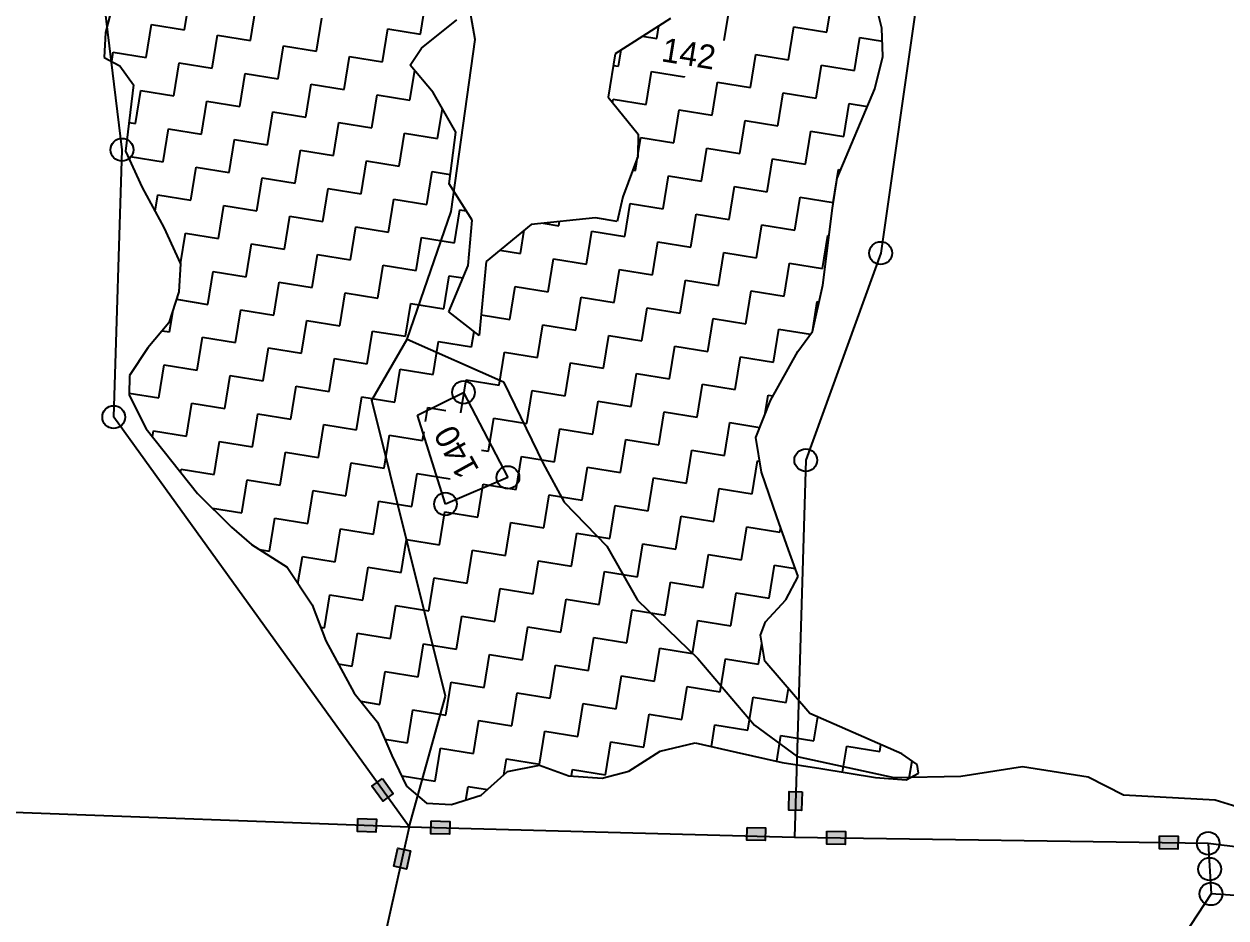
# Model space of a CAD drawing. Header units: metres. Extents: x 318079 to 324759, y 1863980 to 1868406.
# Drawn here: x 318527.1 to 319004.8, y 1867634 to 1867989.3 of the extents above; entities that cross this region are included whole.
import ezdxf

# ---------------------------------------------------------------- set-up
doc = ezdxf.new("R2010")
doc.units = ezdxf.units.M
for name, color, linetype in [('LINE_WATER', 4, 'Continuous'), ('POLY_HATCH', 12, 'Continuous'), ('POLY_PARCEL', 6, 'Continuous'), ('TEXT_PARCEL', 7, 'Continuous')]:
    doc.layers.add(name, color=color, linetype=linetype)
doc.styles.add('TEXT_MAP', font='')
doc.styles.get('TEXT_MAP').set_extended_font_data('Kruti Dev 050')

msp = doc.modelspace()

# ---------------------------------------------------------------- hatches: boundary and pattern name
for points in [[(318669.66, 1867680.46), (318673.81, 1867683.45), (318669.49, 1867689.45), (318665.34, 1867686.46)], [(318831.04, 1867676.92), (318836.15, 1867676.77), (318836.37, 1867684.16), (318831.26, 1867684.31)], [(318666.96, 1867668.15), (318667.15, 1867673.26), (318659.76, 1867673.53), (318659.57, 1867668.42)], [(318696.15, 1867667.32), (318696.26, 1867672.43), (318688.87, 1867672.59), (318688.77, 1867667.47)], [(318821.73, 1867664.75), (318821.83, 1867669.86), (318814.45, 1867670.01), (318814.34, 1867664.9)], [(318853.52, 1867663.23), (318853.63, 1867668.34), (318846.24, 1867668.49), (318846.13, 1867663.38)], [(318985.74, 1867661.38), (318985.84, 1867666.49), (318978.46, 1867666.64), (318978.35, 1867661.53)], [(318674.06, 1867654.6), (318679.05, 1867653.48), (318680.68, 1867660.68), (318675.69, 1867661.81)]]:
    msp.add_hatch(color=256).paths.add_polyline_path(points)

# ---------------------------------------------------------------- linework, layer by layer
for points in [[(318669.49, 1867689.45), (318673.81, 1867683.45), (318669.66, 1867680.46), (318665.34, 1867686.46)], [(318836.37, 1867684.16), (318836.15, 1867676.77), (318831.04, 1867676.92), (318831.26, 1867684.31)], [(318659.76, 1867673.53), (318667.15, 1867673.26), (318666.96, 1867668.15), (318659.57, 1867668.42)], [(318688.87, 1867672.59), (318696.26, 1867672.43), (318696.15, 1867667.32), (318688.77, 1867667.47)], [(318814.45, 1867670.01), (318821.83, 1867669.86), (318821.73, 1867664.75), (318814.34, 1867664.9)], [(318846.24, 1867668.49), (318853.63, 1867668.34), (318853.52, 1867663.23), (318846.13, 1867663.38)], [(318978.46, 1867666.64), (318985.84, 1867666.49), (318985.74, 1867661.38), (318978.35, 1867661.53)], [(318680.68, 1867660.68), (318679.05, 1867653.48), (318674.06, 1867654.6), (318675.69, 1867661.81)]]:
    msp.add_lwpolyline(points, close=True)
for centre in [(318566.01, 1867939.34), (318867.58, 1867898.25), (318701.76, 1867842.92), (318562.71, 1867833.11), (318837.82, 1867815.97), (318719.4, 1867809.13), (318694.59, 1867798.55), (318997.76, 1867663.69), (318998.34, 1867653.44), (318998.89, 1867643.6)]:
    msp.add_circle(centre, 4.52)
at = {"layer": 'LINE_WATER'}
for p, q in [((318706.4, 1867983.17), (318701.79, 1868009.34)), ((318696.79, 1867914.79), (318706.4, 1867983.17)), ((318679.41, 1867864.06), (318696.79, 1867914.79)), ((318665.34, 1867839.81), (318679.41, 1867864.06)), ((318679.41, 1867864.06), (318717.66, 1867847.15)), ((318717.66, 1867847.15), (318733.48, 1867814.7)), ((318694.63, 1867722.21), (318665.34, 1867839.81)), ((318733.48, 1867814.7), (318741.81, 1867799.32)), ((318741.81, 1867799.32), (318758.71, 1867781.83)), ((318758.71, 1867781.83), (318770.89, 1867760.33)), ((318770.89, 1867760.33), (318794.86, 1867737.12)), ((318794.86, 1867737.12), (318817.42, 1867710.63)), ((318680.21, 1867670.21), (318694.63, 1867722.21)), ((318817.42, 1867710.63), (318834.34, 1867698.23)), ((318834.34, 1867698.23), (318872.81, 1867689.84)), ((318899.47, 1867690.36), (318923.91, 1867694.29)), ((318923.91, 1867694.29), (318950.07, 1867690.06)), ((318872.81, 1867689.84), (318899.47, 1867690.36)), ((318950.07, 1867690.06), (318964.1, 1867683.02)), ((318964.1, 1867683.02), (319000.54, 1867681.01)), ((319000.54, 1867681.01), (319038.01, 1867669.24))]:
    msp.add_line(p, q, dxfattribs=at)
at = {"layer": 'POLY_HATCH'}
for p, q in [((318868.04, 1867987.7), (318863.96, 1868004)), ((318562.26, 1867996.66), (318559.41, 1867985.95)), ((318685.07, 1867979.74), (318699.11, 1867991.03)), ((318783.99, 1867991.54), (318762.04, 1867977.46)), ((318868.47, 1867976.45), (318868.04, 1867987.7)), ((318559.41, 1867985.95), (318558.92, 1867975.97)), ((318680.59, 1867973.01), (318685.07, 1867979.74)), ((318762.04, 1867977.46), (318759.26, 1867960.28)), ((318558.92, 1867975.97), (318565.11, 1867972.73)), ((318565.11, 1867972.73), (318570.6, 1867965.14)), ((318689.67, 1867962.04), (318680.59, 1867973.01)), ((318865.26, 1867963.56), (318868.47, 1867976.45)), ((318570.6, 1867965.14), (318567.46, 1867938.82)), ((318850.35, 1867928.11), (318865.26, 1867963.56)), ((318698.66, 1867946.35), (318689.67, 1867962.04)), ((318759.26, 1867960.28), (318771.12, 1867945.48)), ((318696.01, 1867925.76), (318698.66, 1867946.35)), ((318771.12, 1867945.48), (318771.05, 1867936.68)), ((318567.46, 1867938.82), (318574.08, 1867924.34)), ((318771.05, 1867936.68), (318765.07, 1867920.69)), ((318705.22, 1867911.39), (318696.01, 1867925.76)), ((318848.41, 1867916.13), (318850.35, 1867928.11)), ((318574.08, 1867924.34), (318582.7, 1867908.42)), ((318765.07, 1867920.69), (318762.81, 1867910.89)), ((318844.57, 1867885.46), (318848.41, 1867916.13)), ((318703.66, 1867893.34), (318705.22, 1867911.39)), ((318754.21, 1867912.28), (318728.68, 1867909.63)), ((318762.81, 1867910.89), (318754.21, 1867912.28)), ((318582.7, 1867908.42), (318589.31, 1867893.94)), ((318728.68, 1867909.63), (318710.7, 1867894.91)), ((318589.31, 1867893.94), (318588.64, 1867882.87)), ((318695.93, 1867874.92), (318703.66, 1867893.34)), ((318710.7, 1867894.91), (318707.98, 1867865.52)), ((318588.64, 1867882.87), (318584.64, 1867870.51)), ((318840.48, 1867867.12), (318844.57, 1867885.46)), ((318707.98, 1867865.52), (318695.93, 1867874.92)), ((318584.64, 1867870.51), (318576.34, 1867860.68)), ((318834.71, 1867859.12), (318840.48, 1867867.12)), ((318576.34, 1867860.68), (318568.94, 1867849.58)), ((318823.73, 1867839.66), (318834.71, 1867859.12)), ((318568.94, 1867849.58), (318568.8, 1867841.78)), ((318568.8, 1867841.78), (318575.59, 1867828.39)), ((318817.99, 1867824.94), (318823.73, 1867839.66)), ((318575.59, 1867828.39), (318585.83, 1867815.55)), ((318820.24, 1867811.17), (318817.99, 1867824.94)), ((318585.83, 1867815.55), (318596.07, 1867802.72)), ((318826.32, 1867793.42), (318820.24, 1867811.17)), ((318596.07, 1867802.72), (318609.59, 1867789.36)), ((318830.93, 1867780.38), (318826.32, 1867793.42)), ((318609.59, 1867789.36), (318617.43, 1867782.5)), ((318617.43, 1867782.5), (318631.65, 1867773.5)), ((318834.8, 1867769.7), (318830.93, 1867780.38)), ((318631.65, 1867773.5), (318641.54, 1867758.49)), ((318829.94, 1867760.42), (318834.8, 1867769.7)), ((318641.54, 1867758.49), (318647.06, 1867744.18)), ((318821.81, 1867751.68), (318829.94, 1867760.42)), ((318819.84, 1867746.41), (318821.81, 1867751.68)), ((318647.06, 1867744.18), (318658.25, 1867723.38)), ((318821.53, 1867736.08), (318819.84, 1867746.41)), ((318839.44, 1867715.3), (318821.53, 1867736.08)), ((318658.25, 1867723.38), (318667.58, 1867711.81)), ((318876.04, 1867699.32), (318839.44, 1867715.3)), ((318667.58, 1867711.81), (318673.27, 1867698.59)), ((318767.42, 1867692.31), (318779.92, 1867700.34)), ((318779.92, 1867700.34), (318793.89, 1867703.67)), ((318793.89, 1867703.67), (318810.08, 1867699.93)), ((318673.27, 1867698.59), (318679.15, 1867686.47)), ((318810.08, 1867699.93), (318828.45, 1867695.84)), ((318828.45, 1867695.84), (318843.73, 1867693.37)), ((318882.06, 1867695), (318876.04, 1867699.32)), ((318708.78, 1867682.79), (318719.27, 1867692.27)), ((318719.27, 1867692.27), (318731.98, 1867694.69)), ((318731.98, 1867694.69), (318743.63, 1867690.57)), ((318756.9, 1867689.54), (318767.42, 1867692.31)), ((318843.73, 1867693.37), (318865.55, 1867689.84)), ((318877.73, 1867688.99), (318882.62, 1867691.55)), ((318882.62, 1867691.55), (318882.06, 1867695)), ((318679.15, 1867686.47), (318687, 1867679.61)), ((318743.63, 1867690.57), (318756.9, 1867689.54)), ((318865.55, 1867689.84), (318877.73, 1867688.99)), ((318696.99, 1867679.11), (318708.78, 1867682.79)), ((318687, 1867679.61), (318696.99, 1867679.11))]:
    msp.add_line(p, q, dxfattribs=at)
at = {"layer": 'POLY_HATCH', "linetype": 'Continuous'}
for p, q in [((318590.86, 1867986.99), (318592.98, 1868000.09)), ((318590.86, 1867986.99), (318592.98, 1868000.09)), ((318684.72, 1867985.25), (318686.84, 1867998.36)), ((318684.72, 1867985.25), (318686.84, 1867998.36)), ((318846.22, 1867986.03), (318848.34, 1867999.13)), ((318846.22, 1867986.03), (318848.34, 1867999.13)), ((318617.07, 1867982.75), (318619.19, 1867995.85)), ((318617.07, 1867982.75), (318619.19, 1867995.85)), ((318805.34, 1867982.72), (318806.91, 1867992.39)), ((318805.34, 1867982.72), (318806.91, 1867992.39)), ((318575.64, 1867976), (318577.76, 1867989.11)), ((318575.64, 1867976), (318577.76, 1867989.11)), ((318577.76, 1867989.11), (318590.86, 1867986.99)), ((318577.76, 1867989.11), (318590.86, 1867986.99)), ((318643.28, 1867978.51), (318645.4, 1867991.61)), ((318643.28, 1867978.51), (318645.4, 1867991.61)), ((318669.49, 1867974.27), (318671.61, 1867987.37)), ((318669.49, 1867974.27), (318671.61, 1867987.37)), ((318671.61, 1867987.37), (318684.72, 1867985.25)), ((318671.61, 1867987.37), (318684.72, 1867985.25)), ((318778.57, 1867983.52), (318779.39, 1867988.59)), ((318778.57, 1867983.52), (318779.39, 1867988.59)), ((318831, 1867975.04), (318833.12, 1867988.15)), ((318831, 1867975.04), (318833.12, 1867988.15)), ((318833.12, 1867988.15), (318846.22, 1867986.03)), ((318833.12, 1867988.15), (318846.22, 1867986.03)), ((318601.85, 1867971.76), (318603.97, 1867984.87)), ((318601.85, 1867971.76), (318603.97, 1867984.87)), ((318603.97, 1867984.87), (318617.07, 1867982.75)), ((318603.97, 1867984.87), (318617.07, 1867982.75)), ((318772.92, 1867984.43), (318778.57, 1867983.52)), ((318772.92, 1867984.43), (318778.57, 1867983.52)), ((318857.21, 1867970.8), (318859.33, 1867983.91)), ((318857.21, 1867970.8), (318859.33, 1867983.91)), ((318859.33, 1867983.91), (318868.24, 1867982.46)), ((318859.33, 1867983.91), (318868.24, 1867982.46)), ((318561.93, 1867974.4), (318562.53, 1867978.12)), ((318561.93, 1867974.4), (318562.53, 1867978.12)), ((318562.53, 1867978.12), (318575.64, 1867976)), ((318562.53, 1867978.12), (318575.64, 1867976)), ((318628.06, 1867967.52), (318630.18, 1867980.63)), ((318628.06, 1867967.52), (318630.18, 1867980.63)), ((318630.18, 1867980.63), (318643.28, 1867978.51)), ((318630.18, 1867980.63), (318643.28, 1867978.51)), ((318763.35, 1867972.53), (318764.39, 1867978.97)), ((318763.35, 1867972.53), (318764.39, 1867978.97)), ((318586.62, 1867960.78), (318588.74, 1867973.88)), ((318586.62, 1867960.78), (318588.74, 1867973.88)), ((318588.74, 1867973.88), (318601.85, 1867971.76)), ((318588.74, 1867973.88), (318601.85, 1867971.76)), ((318654.27, 1867963.28), (318656.39, 1867976.39)), ((318654.27, 1867963.28), (318656.39, 1867976.39)), ((318656.39, 1867976.39), (318669.49, 1867974.27)), ((318656.39, 1867976.39), (318669.49, 1867974.27)), ((318761.3, 1867972.87), (318763.35, 1867972.53)), ((318761.3, 1867972.87), (318763.35, 1867972.53)), ((318815.77, 1867964.05), (318817.89, 1867977.16)), ((318815.77, 1867964.05), (318817.89, 1867977.16)), ((318817.89, 1867977.16), (318831, 1867975.04)), ((318817.89, 1867977.16), (318831, 1867975.04)), ((318841.98, 1867959.81), (318844.1, 1867972.92)), ((318841.98, 1867959.81), (318844.1, 1867972.92)), ((318844.1, 1867972.92), (318857.21, 1867970.8)), ((318844.1, 1867972.92), (318857.21, 1867970.8)), ((318612.83, 1867956.54), (318614.95, 1867969.64)), ((318612.83, 1867956.54), (318614.95, 1867969.64)), ((318614.95, 1867969.64), (318628.06, 1867967.52)), ((318614.95, 1867969.64), (318628.06, 1867967.52)), ((318680.48, 1867959.04), (318682.39, 1867970.84)), ((318680.48, 1867959.04), (318682.39, 1867970.84)), ((318774.34, 1867957.31), (318776.45, 1867970.41)), ((318774.34, 1867957.31), (318776.45, 1867970.41)), ((318776.45, 1867970.41), (318789.56, 1867968.29)), ((318776.45, 1867970.41), (318789.56, 1867968.29)), ((318789.56, 1867968.29), (318789.6, 1867968.56)), ((318789.56, 1867968.29), (318789.6, 1867968.56)), ((318639.04, 1867952.3), (318641.16, 1867965.4)), ((318639.04, 1867952.3), (318641.16, 1867965.4)), ((318641.16, 1867965.4), (318654.27, 1867963.28)), ((318641.16, 1867965.4), (318654.27, 1867963.28)), ((318800.55, 1867953.07), (318802.67, 1867966.17)), ((318800.55, 1867953.07), (318802.67, 1867966.17)), ((318802.67, 1867966.17), (318815.77, 1867964.05)), ((318802.67, 1867966.17), (318815.77, 1867964.05)), ((318571.4, 1867949.79), (318573.52, 1867962.9)), ((318571.4, 1867949.79), (318573.52, 1867962.9)), ((318573.52, 1867962.9), (318586.62, 1867960.78)), ((318573.52, 1867962.9), (318586.62, 1867960.78)), ((318597.61, 1867945.55), (318599.73, 1867958.66)), ((318597.61, 1867945.55), (318599.73, 1867958.66)), ((318599.73, 1867958.66), (318612.83, 1867956.54)), ((318599.73, 1867958.66), (318612.83, 1867956.54)), ((318665.25, 1867948.06), (318667.37, 1867961.16)), ((318665.25, 1867948.06), (318667.37, 1867961.16)), ((318667.37, 1867961.16), (318680.48, 1867959.04)), ((318667.37, 1867961.16), (318680.48, 1867959.04)), ((318761.01, 1867958.09), (318761.23, 1867959.43)), ((318761.01, 1867958.09), (318761.23, 1867959.43)), ((318761.23, 1867959.43), (318774.34, 1867957.31)), ((318761.23, 1867959.43), (318774.34, 1867957.31)), ((318826.76, 1867948.83), (318828.88, 1867961.93)), ((318826.76, 1867948.83), (318828.88, 1867961.93)), ((318828.88, 1867961.93), (318841.98, 1867959.81)), ((318828.88, 1867961.93), (318841.98, 1867959.81)), ((318623.82, 1867941.31), (318625.94, 1867954.42)), ((318623.82, 1867941.31), (318625.94, 1867954.42)), ((318625.94, 1867954.42), (318639.04, 1867952.3)), ((318625.94, 1867954.42), (318639.04, 1867952.3)), ((318691.46, 1867943.82), (318693.37, 1867955.59)), ((318691.46, 1867943.82), (318693.37, 1867955.59)), ((318785.32, 1867942.08), (318787.44, 1867955.19)), ((318785.32, 1867942.08), (318787.44, 1867955.19)), ((318787.44, 1867955.19), (318800.55, 1867953.07)), ((318787.44, 1867955.19), (318800.55, 1867953.07)), ((318852.97, 1867944.59), (318855.09, 1867957.7)), ((318852.97, 1867944.59), (318855.09, 1867957.7)), ((318855.09, 1867957.7), (318862.3, 1867956.53)), ((318855.09, 1867957.7), (318862.3, 1867956.53)), ((318568.82, 1867950.21), (318571.4, 1867949.79)), ((318568.82, 1867950.21), (318571.4, 1867949.79)), ((318650.03, 1867937.07), (318652.15, 1867950.18)), ((318650.03, 1867937.07), (318652.15, 1867950.18)), ((318652.15, 1867950.18), (318665.25, 1867948.06)), ((318652.15, 1867950.18), (318665.25, 1867948.06)), ((318811.53, 1867937.84), (318813.65, 1867950.95)), ((318811.53, 1867937.84), (318813.65, 1867950.95)), ((318813.65, 1867950.95), (318826.76, 1867948.83)), ((318813.65, 1867950.95), (318826.76, 1867948.83)), ((318582.38, 1867934.56), (318584.5, 1867947.67)), ((318582.38, 1867934.56), (318584.5, 1867947.67)), ((318584.5, 1867947.67), (318597.61, 1867945.55)), ((318584.5, 1867947.67), (318597.61, 1867945.55)), ((318676.24, 1867932.83), (318678.36, 1867945.94)), ((318676.24, 1867932.83), (318678.36, 1867945.94)), ((318678.36, 1867945.94), (318691.46, 1867943.82)), ((318678.36, 1867945.94), (318691.46, 1867943.82)), ((318771.05, 1867937.01), (318772.22, 1867944.2)), ((318771.05, 1867937.01), (318772.22, 1867944.2)), ((318772.22, 1867944.2), (318785.32, 1867942.08)), ((318772.22, 1867944.2), (318785.32, 1867942.08)), ((318837.74, 1867933.6), (318839.86, 1867946.71)), ((318837.74, 1867933.6), (318839.86, 1867946.71)), ((318839.86, 1867946.71), (318852.97, 1867944.59)), ((318839.86, 1867946.71), (318852.97, 1867944.59)), ((318608.59, 1867930.33), (318610.71, 1867943.43)), ((318608.59, 1867930.33), (318610.71, 1867943.43)), ((318610.71, 1867943.43), (318623.82, 1867941.31)), ((318610.71, 1867943.43), (318623.82, 1867941.31)), ((318634.8, 1867926.09), (318636.92, 1867939.19)), ((318634.8, 1867926.09), (318636.92, 1867939.19)), ((318636.92, 1867939.19), (318650.03, 1867937.07)), ((318636.92, 1867939.19), (318650.03, 1867937.07)), ((318796.31, 1867926.86), (318798.43, 1867939.96)), ((318796.31, 1867926.86), (318798.43, 1867939.96)), ((318798.43, 1867939.96), (318811.53, 1867937.84)), ((318798.43, 1867939.96), (318811.53, 1867937.84)), ((318569.06, 1867935.33), (318569.28, 1867936.68)), ((318569.06, 1867935.33), (318569.28, 1867936.68)), ((318569.28, 1867936.68), (318582.38, 1867934.56)), ((318569.28, 1867936.68), (318582.38, 1867934.56)), ((318661.01, 1867921.85), (318663.13, 1867934.95)), ((318661.01, 1867921.85), (318663.13, 1867934.95)), ((318663.13, 1867934.95), (318676.24, 1867932.83)), ((318663.13, 1867934.95), (318676.24, 1867932.83)), ((318770.1, 1867931.1), (318770.96, 1867936.44)), ((318770.1, 1867931.1), (318770.96, 1867936.44)), ((318822.52, 1867922.62), (318824.64, 1867935.72)), ((318822.52, 1867922.62), (318824.64, 1867935.72)), ((318824.64, 1867935.72), (318837.74, 1867933.6)), ((318824.64, 1867935.72), (318837.74, 1867933.6)), ((318593.37, 1867919.34), (318595.49, 1867932.45)), ((318593.37, 1867919.34), (318595.49, 1867932.45)), ((318595.49, 1867932.45), (318608.59, 1867930.33)), ((318595.49, 1867932.45), (318608.59, 1867930.33)), ((318687.22, 1867917.61), (318689.34, 1867930.71)), ((318687.22, 1867917.61), (318689.34, 1867930.71)), ((318689.34, 1867930.71), (318696.5, 1867929.55)), ((318689.34, 1867930.71), (318696.5, 1867929.55)), ((318769.03, 1867931.27), (318770.1, 1867931.1)), ((318769.03, 1867931.27), (318770.1, 1867931.1)), ((318848.73, 1867918.38), (318850.85, 1867931.48)), ((318848.73, 1867918.38), (318850.85, 1867931.48)), ((318850.85, 1867931.48), (318851.71, 1867931.35)), ((318850.85, 1867931.48), (318851.71, 1867931.35)), ((318619.58, 1867915.1), (318621.7, 1867928.21)), ((318619.58, 1867915.1), (318621.7, 1867928.21)), ((318621.7, 1867928.21), (318634.8, 1867926.09)), ((318621.7, 1867928.21), (318634.8, 1867926.09)), ((318781.08, 1867915.87), (318783.2, 1867928.98)), ((318781.08, 1867915.87), (318783.2, 1867928.98)), ((318783.2, 1867928.98), (318796.31, 1867926.86)), ((318783.2, 1867928.98), (318796.31, 1867926.86)), ((318579.2, 1867914.88), (318580.26, 1867921.46)), ((318579.2, 1867914.88), (318580.26, 1867921.46)), ((318580.26, 1867921.46), (318593.37, 1867919.34)), ((318580.26, 1867921.46), (318593.37, 1867919.34)), ((318645.79, 1867910.86), (318647.91, 1867923.97)), ((318645.79, 1867910.86), (318647.91, 1867923.97)), ((318647.91, 1867923.97), (318661.01, 1867921.85)), ((318647.91, 1867923.97), (318661.01, 1867921.85)), ((318807.29, 1867911.63), (318809.41, 1867924.74)), ((318807.29, 1867911.63), (318809.41, 1867924.74)), ((318809.41, 1867924.74), (318822.52, 1867922.62)), ((318809.41, 1867924.74), (318822.52, 1867922.62)), ((318833.5, 1867907.39), (318835.62, 1867920.5)), ((318833.5, 1867907.39), (318835.62, 1867920.5)), ((318835.62, 1867920.5), (318848.73, 1867918.38)), ((318835.62, 1867920.5), (318848.73, 1867918.38)), ((318604.35, 1867904.11), (318606.47, 1867917.22)), ((318604.35, 1867904.11), (318606.47, 1867917.22)), ((318606.47, 1867917.22), (318619.58, 1867915.1)), ((318606.47, 1867917.22), (318619.58, 1867915.1)), ((318672, 1867906.62), (318674.12, 1867919.73)), ((318672, 1867906.62), (318674.12, 1867919.73)), ((318674.12, 1867919.73), (318687.22, 1867917.61)), ((318674.12, 1867919.73), (318687.22, 1867917.61)), ((318698.21, 1867902.38), (318700.33, 1867915.49)), ((318698.21, 1867902.38), (318700.33, 1867915.49)), ((318700.33, 1867915.49), (318702.86, 1867915.08)), ((318700.33, 1867915.49), (318702.86, 1867915.08)), ((318765.86, 1867904.89), (318767.98, 1867917.99)), ((318765.86, 1867904.89), (318767.98, 1867917.99)), ((318767.98, 1867917.99), (318781.08, 1867915.87)), ((318767.98, 1867917.99), (318781.08, 1867915.87)), ((318630.56, 1867899.88), (318632.68, 1867912.98)), ((318630.56, 1867899.88), (318632.68, 1867912.98)), ((318632.68, 1867912.98), (318645.79, 1867910.86)), ((318632.68, 1867912.98), (318645.79, 1867910.86)), ((318739.65, 1867909.13), (318739.91, 1867910.79)), ((318739.65, 1867909.13), (318739.91, 1867910.79)), ((318792.07, 1867900.65), (318794.19, 1867913.75)), ((318792.07, 1867900.65), (318794.19, 1867913.75)), ((318794.19, 1867913.75), (318807.29, 1867911.63)), ((318794.19, 1867913.75), (318807.29, 1867911.63)), ((318589.27, 1867894.03), (318591.25, 1867906.23)), ((318589.27, 1867894.03), (318591.25, 1867906.23)), ((318591.25, 1867906.23), (318604.35, 1867904.11)), ((318591.25, 1867906.23), (318604.35, 1867904.11)), ((318656.77, 1867895.64), (318658.89, 1867908.74)), ((318656.77, 1867895.64), (318658.89, 1867908.74)), ((318658.89, 1867908.74), (318672, 1867906.62)), ((318658.89, 1867908.74), (318672, 1867906.62)), ((318724.42, 1867898.14), (318725.91, 1867907.36)), ((318724.42, 1867898.14), (318725.91, 1867907.36)), ((318733.47, 1867910.13), (318739.65, 1867909.13)), ((318733.47, 1867910.13), (318739.65, 1867909.13)), ((318750.63, 1867893.9), (318752.75, 1867907.01)), ((318750.63, 1867893.9), (318752.75, 1867907.01)), ((318752.75, 1867907.01), (318765.86, 1867904.89)), ((318752.75, 1867907.01), (318765.86, 1867904.89)), ((318818.28, 1867896.41), (318820.4, 1867909.51)), ((318818.28, 1867896.41), (318820.4, 1867909.51)), ((318820.4, 1867909.51), (318833.5, 1867907.39)), ((318820.4, 1867909.51), (318833.5, 1867907.39)), ((318615.34, 1867888.89), (318617.46, 1867901.99)), ((318615.34, 1867888.89), (318617.46, 1867901.99)), ((318617.46, 1867901.99), (318630.56, 1867899.88)), ((318617.46, 1867901.99), (318630.56, 1867899.88)), ((318682.98, 1867891.4), (318685.1, 1867904.5)), ((318682.98, 1867891.4), (318685.1, 1867904.5)), ((318685.1, 1867904.5), (318698.21, 1867902.38)), ((318685.1, 1867904.5), (318698.21, 1867902.38)), ((318776.84, 1867889.66), (318778.96, 1867902.77)), ((318776.84, 1867889.66), (318778.96, 1867902.77)), ((318778.96, 1867902.77), (318792.07, 1867900.65)), ((318778.96, 1867902.77), (318792.07, 1867900.65)), ((318844.49, 1867892.17), (318846.61, 1867905.27)), ((318844.49, 1867892.17), (318846.61, 1867905.27)), ((318846.61, 1867905.27), (318847.04, 1867905.2)), ((318846.61, 1867905.27), (318847.04, 1867905.2)), ((318641.55, 1867884.65), (318643.67, 1867897.76)), ((318641.55, 1867884.65), (318643.67, 1867897.76)), ((318643.67, 1867897.76), (318656.77, 1867895.64)), ((318643.67, 1867897.76), (318656.77, 1867895.64)), ((318716.26, 1867899.46), (318724.42, 1867898.14)), ((318716.26, 1867899.46), (318724.42, 1867898.14)), ((318803.05, 1867885.42), (318805.17, 1867898.53)), ((318803.05, 1867885.42), (318805.17, 1867898.53)), ((318805.17, 1867898.53), (318818.28, 1867896.41)), ((318805.17, 1867898.53), (318818.28, 1867896.41)), ((318667.76, 1867880.41), (318669.88, 1867893.52)), ((318667.76, 1867880.41), (318669.88, 1867893.52)), ((318669.88, 1867893.52), (318682.98, 1867891.4)), ((318669.88, 1867893.52), (318682.98, 1867891.4)), ((318735.41, 1867882.92), (318737.53, 1867896.02)), ((318735.41, 1867882.92), (318737.53, 1867896.02)), ((318737.53, 1867896.02), (318750.63, 1867893.9)), ((318737.53, 1867896.02), (318750.63, 1867893.9)), ((318761.62, 1867878.68), (318763.74, 1867891.78)), ((318761.62, 1867878.68), (318763.74, 1867891.78)), ((318763.74, 1867891.78), (318776.84, 1867889.66)), ((318763.74, 1867891.78), (318776.84, 1867889.66)), ((318829.26, 1867881.18), (318831.38, 1867894.29)), ((318829.26, 1867881.18), (318831.38, 1867894.29)), ((318831.38, 1867894.29), (318844.49, 1867892.17)), ((318831.38, 1867894.29), (318844.49, 1867892.17)), ((318600.11, 1867877.9), (318602.23, 1867891.01)), ((318600.11, 1867877.9), (318602.23, 1867891.01)), ((318602.23, 1867891.01), (318615.34, 1867888.89)), ((318602.23, 1867891.01), (318615.34, 1867888.89)), ((318626.32, 1867873.66), (318628.44, 1867886.77)), ((318626.32, 1867873.66), (318628.44, 1867886.77)), ((318628.44, 1867886.77), (318641.55, 1867884.65)), ((318628.44, 1867886.77), (318641.55, 1867884.65)), ((318693.97, 1867876.17), (318696.09, 1867889.28)), ((318693.97, 1867876.17), (318696.09, 1867889.28)), ((318696.09, 1867889.28), (318701.58, 1867888.39)), ((318696.09, 1867889.28), (318701.58, 1867888.39)), ((318787.83, 1867874.44), (318789.95, 1867887.54)), ((318787.83, 1867874.44), (318789.95, 1867887.54)), ((318789.95, 1867887.54), (318803.05, 1867885.42)), ((318789.95, 1867887.54), (318803.05, 1867885.42)), ((318652.53, 1867869.42), (318654.65, 1867882.53)), ((318652.53, 1867869.42), (318654.65, 1867882.53)), ((318654.65, 1867882.53), (318667.76, 1867880.41)), ((318654.65, 1867882.53), (318667.76, 1867880.41)), ((318720.18, 1867871.93), (318722.3, 1867885.04)), ((318720.18, 1867871.93), (318722.3, 1867885.04)), ((318722.3, 1867885.04), (318735.41, 1867882.92)), ((318722.3, 1867885.04), (318735.41, 1867882.92)), ((318814.04, 1867870.2), (318816.16, 1867883.3)), ((318814.04, 1867870.2), (318816.16, 1867883.3)), ((318816.16, 1867883.3), (318829.26, 1867881.18)), ((318816.16, 1867883.3), (318829.26, 1867881.18)), ((318587.68, 1867879.91), (318600.11, 1867877.9)), ((318587.68, 1867879.91), (318600.11, 1867877.9)), ((318678.74, 1867865.19), (318680.86, 1867878.29)), ((318678.74, 1867865.19), (318680.86, 1867878.29)), ((318680.86, 1867878.29), (318693.97, 1867876.17)), ((318680.86, 1867878.29), (318693.97, 1867876.17)), ((318746.39, 1867867.69), (318748.51, 1867880.8)), ((318746.39, 1867867.69), (318748.51, 1867880.8)), ((318748.51, 1867880.8), (318761.62, 1867878.68)), ((318748.51, 1867880.8), (318761.62, 1867878.68)), ((318840.42, 1867867.04), (318842.37, 1867879.06)), ((318840.42, 1867867.04), (318842.37, 1867879.06)), ((318842.37, 1867879.06), (318843.12, 1867878.94)), ((318842.37, 1867879.06), (318843.12, 1867878.94)), ((318584.89, 1867866.92), (318586.29, 1867875.61)), ((318584.89, 1867866.92), (318586.29, 1867875.61)), ((318611.1, 1867862.68), (318613.22, 1867875.78)), ((318611.1, 1867862.68), (318613.22, 1867875.78)), ((318613.22, 1867875.78), (318626.32, 1867873.66)), ((318613.22, 1867875.78), (318626.32, 1867873.66)), ((318708.74, 1867873.78), (318720.18, 1867871.93)), ((318708.74, 1867873.78), (318720.18, 1867871.93)), ((318772.6, 1867863.45), (318774.72, 1867876.56)), ((318772.6, 1867863.45), (318774.72, 1867876.56)), ((318774.72, 1867876.56), (318787.83, 1867874.44)), ((318774.72, 1867876.56), (318787.83, 1867874.44)), ((318798.81, 1867859.21), (318800.93, 1867872.32)), ((318798.81, 1867859.21), (318800.93, 1867872.32)), ((318800.93, 1867872.32), (318814.04, 1867870.2)), ((318800.93, 1867872.32), (318814.04, 1867870.2)), ((318637.31, 1867858.44), (318639.43, 1867871.54)), ((318637.31, 1867858.44), (318639.43, 1867871.54)), ((318639.43, 1867871.54), (318652.53, 1867869.42)), ((318639.43, 1867871.54), (318652.53, 1867869.42)), ((318731.17, 1867856.71), (318733.29, 1867869.81)), ((318731.17, 1867856.71), (318733.29, 1867869.81)), ((318733.29, 1867869.81), (318746.39, 1867867.69)), ((318733.29, 1867869.81), (318746.39, 1867867.69)), ((318825.02, 1867854.97), (318827.14, 1867868.08)), ((318825.02, 1867854.97), (318827.14, 1867868.08)), ((318827.14, 1867868.08), (318839.71, 1867866.05)), ((318827.14, 1867868.08), (318839.71, 1867866.05)), ((318582.01, 1867867.38), (318584.89, 1867866.92)), ((318582.01, 1867867.38), (318584.89, 1867866.92)), ((318595.87, 1867851.69), (318597.99, 1867864.8)), ((318595.87, 1867851.69), (318597.99, 1867864.8)), ((318597.99, 1867864.8), (318611.1, 1867862.68)), ((318597.99, 1867864.8), (318611.1, 1867862.68)), ((318663.52, 1867854.2), (318665.64, 1867867.3)), ((318663.52, 1867854.2), (318665.64, 1867867.3)), ((318665.64, 1867867.3), (318678.74, 1867865.19)), ((318665.64, 1867867.3), (318678.74, 1867865.19)), ((318689.73, 1867849.96), (318691.85, 1867863.07)), ((318689.73, 1867849.96), (318691.85, 1867863.07)), ((318691.85, 1867863.07), (318704.96, 1867860.95)), ((318691.85, 1867863.07), (318704.96, 1867860.95)), ((318704.96, 1867860.95), (318705.95, 1867867.1)), ((318704.96, 1867860.95), (318705.95, 1867867.1)), ((318757.38, 1867852.47), (318759.5, 1867865.57)), ((318757.38, 1867852.47), (318759.5, 1867865.57)), ((318759.5, 1867865.57), (318772.6, 1867863.45)), ((318759.5, 1867865.57), (318772.6, 1867863.45)), ((318622.08, 1867847.45), (318624.2, 1867860.56)), ((318622.08, 1867847.45), (318624.2, 1867860.56)), ((318624.2, 1867860.56), (318637.31, 1867858.44)), ((318624.2, 1867860.56), (318637.31, 1867858.44)), ((318715.94, 1867845.72), (318718.06, 1867858.83)), ((318715.94, 1867845.72), (318718.06, 1867858.83)), ((318718.06, 1867858.83), (318731.17, 1867856.71)), ((318718.06, 1867858.83), (318731.17, 1867856.71)), ((318783.59, 1867848.23), (318785.71, 1867861.33)), ((318783.59, 1867848.23), (318785.71, 1867861.33)), ((318785.71, 1867861.33), (318798.81, 1867859.21)), ((318785.71, 1867861.33), (318798.81, 1867859.21)), ((318580.65, 1867840.71), (318582.77, 1867853.81)), ((318580.65, 1867840.71), (318582.77, 1867853.81)), ((318582.77, 1867853.81), (318595.87, 1867851.69)), ((318582.77, 1867853.81), (318595.87, 1867851.69)), ((318648.29, 1867843.21), (318650.41, 1867856.32)), ((318648.29, 1867843.21), (318650.41, 1867856.32)), ((318650.41, 1867856.32), (318663.52, 1867854.2)), ((318650.41, 1867856.32), (318663.52, 1867854.2)), ((318742.15, 1867841.48), (318744.27, 1867854.59)), ((318742.15, 1867841.48), (318744.27, 1867854.59)), ((318744.27, 1867854.59), (318757.38, 1867852.47)), ((318744.27, 1867854.59), (318757.38, 1867852.47)), ((318809.8, 1867843.99), (318811.92, 1867857.09)), ((318809.8, 1867843.99), (318811.92, 1867857.09)), ((318811.92, 1867857.09), (318825.02, 1867854.97)), ((318811.92, 1867857.09), (318825.02, 1867854.97)), ((318606.86, 1867836.47), (318608.98, 1867849.57)), ((318606.86, 1867836.47), (318608.98, 1867849.57)), ((318608.98, 1867849.57), (318622.08, 1867847.45)), ((318608.98, 1867849.57), (318622.08, 1867847.45)), ((318674.5, 1867838.97), (318676.62, 1867852.08)), ((318674.5, 1867838.97), (318676.62, 1867852.08)), ((318676.62, 1867852.08), (318689.73, 1867849.96)), ((318676.62, 1867852.08), (318689.73, 1867849.96)), ((318768.36, 1867837.24), (318770.48, 1867850.35)), ((318768.36, 1867837.24), (318770.48, 1867850.35)), ((318770.48, 1867850.35), (318783.59, 1867848.23)), ((318770.48, 1867850.35), (318783.59, 1867848.23)), ((318633.07, 1867832.23), (318635.19, 1867845.33)), ((318633.07, 1867832.23), (318635.19, 1867845.33)), ((318635.19, 1867845.33), (318648.29, 1867843.21)), ((318635.19, 1867845.33), (318648.29, 1867843.21)), ((318700.72, 1867834.76), (318702.84, 1867847.84)), ((318700.72, 1867834.76), (318702.84, 1867847.84)), ((318702.84, 1867847.84), (318715.94, 1867845.72)), ((318702.84, 1867847.84), (318715.94, 1867845.72)), ((318726.93, 1867830.5), (318729.05, 1867843.6)), ((318726.93, 1867830.5), (318729.05, 1867843.6)), ((318729.05, 1867843.6), (318742.15, 1867841.48)), ((318729.05, 1867843.6), (318742.15, 1867841.48)), ((318794.57, 1867833), (318796.69, 1867846.11)), ((318794.57, 1867833), (318796.69, 1867846.11)), ((318796.69, 1867846.11), (318809.8, 1867843.99)), ((318796.69, 1867846.11), (318809.8, 1867843.99)), ((318568.82, 1867842.62), (318580.65, 1867840.71)), ((318568.82, 1867842.62), (318580.65, 1867840.71)), ((318659.28, 1867827.99), (318661.4, 1867841.09)), ((318659.28, 1867827.99), (318661.4, 1867841.09)), ((318661.4, 1867841.09), (318674.5, 1867838.97)), ((318661.4, 1867841.09), (318674.5, 1867838.97)), ((318753.14, 1867826.26), (318755.26, 1867839.36)), ((318753.14, 1867826.26), (318755.26, 1867839.36)), ((318755.26, 1867839.36), (318768.36, 1867837.24)), ((318755.26, 1867839.36), (318768.36, 1867837.24)), ((318821.71, 1867834.49), (318822.9, 1867841.87)), ((318821.71, 1867834.49), (318822.9, 1867841.87)), ((318822.9, 1867841.87), (318824.8, 1867841.56)), ((318822.9, 1867841.87), (318824.8, 1867841.56)), ((318591.63, 1867825.48), (318593.75, 1867838.59)), ((318591.63, 1867825.48), (318593.75, 1867838.59)), ((318593.75, 1867838.59), (318606.86, 1867836.47)), ((318593.75, 1867838.59), (318606.86, 1867836.47)), ((318617.84, 1867821.24), (318619.96, 1867834.35)), ((318617.84, 1867821.24), (318619.96, 1867834.35)), ((318619.96, 1867834.35), (318633.07, 1867832.23)), ((318619.96, 1867834.35), (318633.07, 1867832.23)), ((318686.71, 1867831.32), (318687.61, 1867836.85)), ((318686.71, 1867831.32), (318687.61, 1867836.85)), ((318687.61, 1867836.85), (318694.67, 1867835.71)), ((318687.61, 1867836.85), (318694.67, 1867835.71)), ((318779.35, 1867822.02), (318781.47, 1867835.12)), ((318779.35, 1867822.02), (318781.47, 1867835.12)), ((318781.47, 1867835.12), (318794.57, 1867833)), ((318781.47, 1867835.12), (318794.57, 1867833)), ((318644.05, 1867817), (318646.17, 1867830.11)), ((318644.05, 1867817), (318646.17, 1867830.11)), ((318646.17, 1867830.11), (318659.28, 1867827.99)), ((318646.17, 1867830.11), (318659.28, 1867827.99)), ((318711.7, 1867819.51), (318713.82, 1867832.62)), ((318711.7, 1867819.51), (318713.82, 1867832.62)), ((318713.82, 1867832.62), (318726.93, 1867830.5)), ((318713.82, 1867832.62), (318726.93, 1867830.5)), ((318805.56, 1867817.78), (318807.68, 1867830.88)), ((318805.56, 1867817.78), (318807.68, 1867830.88)), ((318807.68, 1867830.88), (318819.55, 1867828.96)), ((318807.68, 1867830.88), (318819.55, 1867828.96)), ((318578.14, 1867825.2), (318578.53, 1867827.6)), ((318578.14, 1867825.2), (318578.53, 1867827.6)), ((318578.53, 1867827.6), (318591.63, 1867825.48)), ((318578.53, 1867827.6), (318591.63, 1867825.48)), ((318670.27, 1867812.76), (318672.39, 1867825.87)), ((318670.27, 1867812.76), (318672.39, 1867825.87)), ((318672.39, 1867825.87), (318685.49, 1867823.75)), ((318672.39, 1867825.87), (318685.49, 1867823.75)), ((318685.49, 1867823.75), (318686.07, 1867827.31)), ((318685.49, 1867823.75), (318686.07, 1867827.31)), ((318737.91, 1867815.27), (318740.03, 1867828.38)), ((318737.91, 1867815.27), (318740.03, 1867828.38)), ((318740.03, 1867828.38), (318753.14, 1867826.26)), ((318740.03, 1867828.38), (318753.14, 1867826.26)), ((318602.62, 1867810.26), (318604.74, 1867823.36)), ((318602.62, 1867810.26), (318604.74, 1867823.36)), ((318604.74, 1867823.36), (318617.84, 1867821.24)), ((318604.74, 1867823.36), (318617.84, 1867821.24)), ((318708.89, 1867819.96), (318711.7, 1867819.51)), ((318708.89, 1867819.96), (318711.7, 1867819.51)), ((318764.12, 1867811.03), (318766.24, 1867824.14)), ((318764.12, 1867811.03), (318766.24, 1867824.14)), ((318766.24, 1867824.14), (318779.35, 1867822.02)), ((318766.24, 1867824.14), (318779.35, 1867822.02)), ((318790.33, 1867806.79), (318792.45, 1867819.9)), ((318790.33, 1867806.79), (318792.45, 1867819.9)), ((318792.45, 1867819.9), (318805.56, 1867817.78)), ((318792.45, 1867819.9), (318805.56, 1867817.78)), ((318628.83, 1867806.02), (318630.95, 1867819.12)), ((318628.83, 1867806.02), (318630.95, 1867819.12)), ((318630.95, 1867819.12), (318644.05, 1867817)), ((318630.95, 1867819.12), (318644.05, 1867817)), ((318722.69, 1867804.28), (318724.81, 1867817.39)), ((318722.69, 1867804.28), (318724.81, 1867817.39)), ((318724.81, 1867817.39), (318737.91, 1867815.27)), ((318724.81, 1867817.39), (318737.91, 1867815.27)), ((318816.54, 1867802.55), (318818.66, 1867815.66)), ((318816.54, 1867802.55), (318818.66, 1867815.66)), ((318818.66, 1867815.66), (318819.53, 1867815.52)), ((318818.66, 1867815.66), (318819.53, 1867815.52)), ((318589.32, 1867811.18), (318589.51, 1867812.38)), ((318589.32, 1867811.18), (318589.51, 1867812.38)), ((318589.51, 1867812.38), (318602.62, 1867810.26)), ((318589.51, 1867812.38), (318602.62, 1867810.26)), ((318655.04, 1867801.78), (318657.16, 1867814.88)), ((318655.04, 1867801.78), (318657.16, 1867814.88)), ((318657.16, 1867814.88), (318670.27, 1867812.76)), ((318657.16, 1867814.88), (318670.27, 1867812.76)), ((318681.25, 1867797.54), (318683.37, 1867810.64)), ((318681.25, 1867797.54), (318683.37, 1867810.64)), ((318683.37, 1867810.64), (318696.44, 1867808.53)), ((318683.37, 1867810.64), (318696.44, 1867808.53)), ((318748.9, 1867800.04), (318751.02, 1867813.15)), ((318748.9, 1867800.04), (318751.02, 1867813.15)), ((318751.02, 1867813.15), (318764.12, 1867811.03)), ((318751.02, 1867813.15), (318764.12, 1867811.03)), ((318613.6, 1867795.03), (318615.72, 1867808.14)), ((318613.6, 1867795.03), (318615.72, 1867808.14)), ((318615.72, 1867808.14), (318628.83, 1867806.02)), ((318615.72, 1867808.14), (318628.83, 1867806.02)), ((318707.46, 1867793.3), (318709.58, 1867806.4)), ((318707.46, 1867793.3), (318709.58, 1867806.4)), ((318709.58, 1867806.4), (318722.69, 1867804.28)), ((318709.58, 1867806.4), (318722.69, 1867804.28)), ((318775.11, 1867795.81), (318777.23, 1867808.91)), ((318775.11, 1867795.81), (318777.23, 1867808.91)), ((318777.23, 1867808.91), (318790.33, 1867806.79)), ((318777.23, 1867808.91), (318790.33, 1867806.79)), ((318639.82, 1867790.79), (318641.93, 1867803.9)), ((318639.82, 1867790.79), (318641.93, 1867803.9)), ((318641.93, 1867803.9), (318655.04, 1867801.78)), ((318641.93, 1867803.9), (318655.04, 1867801.78)), ((318733.67, 1867789.06), (318735.79, 1867802.16)), ((318733.67, 1867789.06), (318735.79, 1867802.16)), ((318735.79, 1867802.16), (318748.9, 1867800.04)), ((318735.79, 1867802.16), (318748.9, 1867800.04)), ((318801.32, 1867791.57), (318803.44, 1867804.67)), ((318801.32, 1867791.57), (318803.44, 1867804.67)), ((318803.44, 1867804.67), (318816.54, 1867802.55)), ((318803.44, 1867804.67), (318816.54, 1867802.55)), ((318601.94, 1867796.92), (318613.6, 1867795.03)), ((318601.94, 1867796.92), (318613.6, 1867795.03)), ((318666.03, 1867786.55), (318668.15, 1867799.66)), ((318666.03, 1867786.55), (318668.15, 1867799.66)), ((318668.15, 1867799.66), (318681.25, 1867797.54)), ((318668.15, 1867799.66), (318681.25, 1867797.54)), ((318759.88, 1867784.82), (318762, 1867797.93)), ((318759.88, 1867784.82), (318762, 1867797.93)), ((318762, 1867797.93), (318775.11, 1867795.81)), ((318762, 1867797.93), (318775.11, 1867795.81)), ((318624.59, 1867779.81), (318626.71, 1867792.91)), ((318624.59, 1867779.81), (318626.71, 1867792.91)), ((318626.71, 1867792.91), (318639.82, 1867790.79)), ((318626.71, 1867792.91), (318639.82, 1867790.79)), ((318692.24, 1867782.31), (318694.36, 1867795.42)), ((318692.24, 1867782.31), (318694.36, 1867795.42)), ((318694.36, 1867795.42), (318707.46, 1867793.3)), ((318694.36, 1867795.42), (318707.46, 1867793.3)), ((318718.45, 1867778.07), (318720.57, 1867791.18)), ((318718.45, 1867778.07), (318720.57, 1867791.18)), ((318720.57, 1867791.18), (318733.67, 1867789.06)), ((318720.57, 1867791.18), (318733.67, 1867789.06)), ((318786.09, 1867780.58), (318788.21, 1867793.69)), ((318786.09, 1867780.58), (318788.21, 1867793.69)), ((318788.21, 1867793.69), (318801.32, 1867791.57)), ((318788.21, 1867793.69), (318801.32, 1867791.57)), ((318650.8, 1867775.57), (318652.92, 1867788.67)), ((318650.8, 1867775.57), (318652.92, 1867788.67)), ((318652.92, 1867788.67), (318666.03, 1867786.55)), ((318652.92, 1867788.67), (318666.03, 1867786.55)), ((318744.66, 1867773.83), (318746.78, 1867786.94)), ((318744.66, 1867773.83), (318746.78, 1867786.94)), ((318746.78, 1867786.94), (318759.88, 1867784.82)), ((318746.78, 1867786.94), (318759.88, 1867784.82)), ((318812.3, 1867776.34), (318814.42, 1867789.45)), ((318812.3, 1867776.34), (318814.42, 1867789.45)), ((318814.42, 1867789.45), (318827.53, 1867787.33)), ((318814.42, 1867789.45), (318827.53, 1867787.33)), ((318827.53, 1867787.33), (318827.83, 1867789.16)), ((318827.53, 1867787.33), (318827.83, 1867789.16)), ((318677.01, 1867771.33), (318679.13, 1867784.43)), ((318677.01, 1867771.33), (318679.13, 1867784.43)), ((318679.13, 1867784.43), (318692.24, 1867782.31)), ((318679.13, 1867784.43), (318692.24, 1867782.31)), ((318770.87, 1867769.59), (318772.99, 1867782.7)), ((318770.87, 1867769.59), (318772.99, 1867782.7)), ((318772.99, 1867782.7), (318786.09, 1867780.58)), ((318772.99, 1867782.7), (318786.09, 1867780.58)), ((318620.7, 1867780.44), (318624.59, 1867779.81)), ((318620.7, 1867780.44), (318624.59, 1867779.81)), ((318635.96, 1867766.96), (318637.7, 1867777.69)), ((318635.96, 1867766.96), (318637.7, 1867777.69)), ((318637.7, 1867777.69), (318650.8, 1867775.57)), ((318637.7, 1867777.69), (318650.8, 1867775.57)), ((318703.22, 1867767.09), (318705.34, 1867780.19)), ((318703.22, 1867767.09), (318705.34, 1867780.19)), ((318705.34, 1867780.19), (318718.45, 1867778.07)), ((318705.34, 1867780.19), (318718.45, 1867778.07)), ((318797.08, 1867765.36), (318799.2, 1867778.46)), ((318797.08, 1867765.36), (318799.2, 1867778.46)), ((318799.2, 1867778.46), (318812.3, 1867776.34)), ((318799.2, 1867778.46), (318812.3, 1867776.34)), ((318661.79, 1867760.34), (318663.91, 1867773.45)), ((318661.79, 1867760.34), (318663.91, 1867773.45)), ((318663.91, 1867773.45), (318677.01, 1867771.33)), ((318663.91, 1867773.45), (318677.01, 1867771.33)), ((318729.43, 1867762.85), (318731.55, 1867775.95)), ((318729.43, 1867762.85), (318731.55, 1867775.95)), ((318731.55, 1867775.95), (318744.66, 1867773.83)), ((318731.55, 1867775.95), (318744.66, 1867773.83)), ((318823.29, 1867761.12), (318825.41, 1867774.22)), ((318823.29, 1867761.12), (318825.41, 1867774.22)), ((318825.41, 1867774.22), (318833.64, 1867772.89)), ((318825.41, 1867774.22), (318833.64, 1867772.89)), ((318688, 1867756.1), (318690.12, 1867769.21)), ((318688, 1867756.1), (318690.12, 1867769.21)), ((318690.12, 1867769.21), (318703.22, 1867767.09)), ((318690.12, 1867769.21), (318703.22, 1867767.09)), ((318755.64, 1867758.61), (318757.76, 1867771.71)), ((318755.64, 1867758.61), (318757.76, 1867771.71)), ((318757.76, 1867771.71), (318770.87, 1867769.59)), ((318757.76, 1867771.71), (318770.87, 1867769.59)), ((318781.85, 1867754.37), (318783.97, 1867767.47)), ((318781.85, 1867754.37), (318783.97, 1867767.47)), ((318783.97, 1867767.47), (318797.08, 1867765.36)), ((318783.97, 1867767.47), (318797.08, 1867765.36)), ((318646.56, 1867749.36), (318648.68, 1867762.46)), ((318646.56, 1867749.36), (318648.68, 1867762.46)), ((318648.68, 1867762.46), (318661.79, 1867760.34)), ((318648.68, 1867762.46), (318661.79, 1867760.34)), ((318714.21, 1867751.86), (318716.33, 1867764.97)), ((318714.21, 1867751.86), (318716.33, 1867764.97)), ((318716.33, 1867764.97), (318729.43, 1867762.85)), ((318716.33, 1867764.97), (318729.43, 1867762.85)), ((318808.06, 1867750.13), (318810.18, 1867763.24)), ((318808.06, 1867750.13), (318810.18, 1867763.24)), ((318810.18, 1867763.24), (318823.29, 1867761.12)), ((318810.18, 1867763.24), (318823.29, 1867761.12)), ((318672.77, 1867745.12), (318674.89, 1867758.22)), ((318672.77, 1867745.12), (318674.89, 1867758.22)), ((318674.89, 1867758.22), (318688, 1867756.1)), ((318674.89, 1867758.22), (318688, 1867756.1)), ((318740.42, 1867747.62), (318742.54, 1867760.73)), ((318740.42, 1867747.62), (318742.54, 1867760.73)), ((318742.54, 1867760.73), (318755.64, 1867758.61)), ((318742.54, 1867760.73), (318755.64, 1867758.61)), ((318698.98, 1867740.88), (318701.1, 1867753.98)), ((318698.98, 1867740.88), (318701.1, 1867753.98)), ((318701.1, 1867753.98), (318714.21, 1867751.86)), ((318701.1, 1867753.98), (318714.21, 1867751.86)), ((318766.63, 1867743.38), (318768.75, 1867756.49)), ((318766.63, 1867743.38), (318768.75, 1867756.49)), ((318768.75, 1867756.49), (318781.85, 1867754.37)), ((318768.75, 1867756.49), (318781.85, 1867754.37)), ((318644.96, 1867749.62), (318646.56, 1867749.36)), ((318644.96, 1867749.62), (318646.56, 1867749.36)), ((318725.19, 1867736.64), (318727.31, 1867749.74)), ((318725.19, 1867736.64), (318727.31, 1867749.74)), ((318727.31, 1867749.74), (318740.42, 1867747.62)), ((318727.31, 1867749.74), (318740.42, 1867747.62)), ((318792.84, 1867739.14), (318794.96, 1867752.25)), ((318792.84, 1867739.14), (318794.96, 1867752.25)), ((318794.96, 1867752.25), (318808.06, 1867750.13)), ((318794.96, 1867752.25), (318808.06, 1867750.13)), ((318657.55, 1867734.13), (318659.67, 1867747.24)), ((318657.55, 1867734.13), (318659.67, 1867747.24)), ((318659.67, 1867747.24), (318672.77, 1867745.12)), ((318659.67, 1867747.24), (318672.77, 1867745.12)), ((318751.4, 1867732.4), (318753.52, 1867745.5)), ((318751.4, 1867732.4), (318753.52, 1867745.5)), ((318753.52, 1867745.5), (318766.63, 1867743.38)), ((318753.52, 1867745.5), (318766.63, 1867743.38)), ((318683.76, 1867729.89), (318685.88, 1867743)), ((318683.76, 1867729.89), (318685.88, 1867743)), ((318685.88, 1867743), (318698.98, 1867740.88)), ((318685.88, 1867743), (318698.98, 1867740.88)), ((318709.97, 1867725.65), (318712.09, 1867738.76)), ((318709.97, 1867725.65), (318712.09, 1867738.76)), ((318712.09, 1867738.76), (318725.19, 1867736.64)), ((318712.09, 1867738.76), (318725.19, 1867736.64)), ((318777.61, 1867728.16), (318779.73, 1867741.26)), ((318777.61, 1867728.16), (318779.73, 1867741.26)), ((318779.73, 1867741.26), (318792.84, 1867739.14)), ((318779.73, 1867741.26), (318792.84, 1867739.14)), ((318819.05, 1867734.9), (318820.38, 1867743.11)), ((318819.05, 1867734.9), (318820.38, 1867743.11)), ((318651.98, 1867735.03), (318657.55, 1867734.13)), ((318651.98, 1867735.03), (318657.55, 1867734.13)), ((318736.18, 1867721.41), (318738.3, 1867734.52)), ((318736.18, 1867721.41), (318738.3, 1867734.52)), ((318738.3, 1867734.52), (318751.4, 1867732.4)), ((318738.3, 1867734.52), (318751.4, 1867732.4)), ((318803.82, 1867723.92), (318805.94, 1867737.02)), ((318803.82, 1867723.92), (318805.94, 1867737.02)), ((318805.94, 1867737.02), (318819.05, 1867734.9)), ((318805.94, 1867737.02), (318819.05, 1867734.9)), ((318668.53, 1867718.91), (318670.65, 1867732.01)), ((318668.53, 1867718.91), (318670.65, 1867732.01)), ((318670.65, 1867732.01), (318683.76, 1867729.89)), ((318670.65, 1867732.01), (318683.76, 1867729.89)), ((318762.39, 1867717.17), (318764.51, 1867730.28)), ((318762.39, 1867717.17), (318764.51, 1867730.28)), ((318764.51, 1867730.28), (318777.61, 1867728.16)), ((318764.51, 1867730.28), (318777.61, 1867728.16)), ((318694.74, 1867714.67), (318696.86, 1867727.77)), ((318694.74, 1867714.67), (318696.86, 1867727.77)), ((318696.86, 1867727.77), (318709.97, 1867725.65)), ((318696.86, 1867727.77), (318709.97, 1867725.65)), ((318788.6, 1867712.93), (318790.72, 1867726.04)), ((318788.6, 1867712.93), (318790.72, 1867726.04)), ((318790.72, 1867726.04), (318803.82, 1867723.92)), ((318790.72, 1867726.04), (318803.82, 1867723.92)), ((318830.04, 1867719.68), (318830.92, 1867725.18)), ((318830.04, 1867719.68), (318830.92, 1867725.18)), ((318660.85, 1867720.15), (318668.53, 1867718.91)), ((318660.85, 1867720.15), (318668.53, 1867718.91)), ((318720.95, 1867710.43), (318723.07, 1867723.53)), ((318720.95, 1867710.43), (318723.07, 1867723.53)), ((318723.07, 1867723.53), (318736.18, 1867721.41)), ((318723.07, 1867723.53), (318736.18, 1867721.41)), ((318814.81, 1867708.69), (318816.93, 1867721.8)), ((318814.81, 1867708.69), (318816.93, 1867721.8)), ((318816.93, 1867721.8), (318830.04, 1867719.68)), ((318816.93, 1867721.8), (318830.04, 1867719.68)), ((318679.52, 1867703.68), (318681.64, 1867716.79)), ((318679.52, 1867703.68), (318681.64, 1867716.79)), ((318681.64, 1867716.79), (318694.74, 1867714.67)), ((318681.64, 1867716.79), (318694.74, 1867714.67)), ((318747.16, 1867706.19), (318749.28, 1867719.29)), ((318747.16, 1867706.19), (318749.28, 1867719.29)), ((318749.28, 1867719.29), (318762.39, 1867717.17)), ((318749.28, 1867719.29), (318762.39, 1867717.17)), ((318773.37, 1867701.95), (318775.49, 1867715.05)), ((318773.37, 1867701.95), (318775.49, 1867715.05)), ((318775.49, 1867715.05), (318788.6, 1867712.93)), ((318775.49, 1867715.05), (318788.6, 1867712.93)), ((318705.73, 1867699.44), (318707.85, 1867712.55)), ((318705.73, 1867699.44), (318707.85, 1867712.55)), ((318707.85, 1867712.55), (318720.95, 1867710.43)), ((318707.85, 1867712.55), (318720.95, 1867710.43)), ((318800.31, 1867702.19), (318801.7, 1867710.81)), ((318800.31, 1867702.19), (318801.7, 1867710.81)), ((318801.7, 1867710.81), (318814.81, 1867708.69)), ((318801.7, 1867710.81), (318814.81, 1867708.69)), ((318841.02, 1867704.45), (318842.56, 1867713.94)), ((318841.02, 1867704.45), (318842.56, 1867713.94)), ((318670.45, 1867705.15), (318679.52, 1867703.68)), ((318670.45, 1867705.15), (318679.52, 1867703.68)), ((318731.94, 1867695.2), (318734.06, 1867708.31)), ((318731.94, 1867695.2), (318734.06, 1867708.31)), ((318734.06, 1867708.31), (318747.16, 1867706.19)), ((318734.06, 1867708.31), (318747.16, 1867706.19)), ((318826.26, 1867696.33), (318827.92, 1867706.57)), ((318826.26, 1867696.33), (318827.92, 1867706.57)), ((318827.92, 1867706.57), (318841.02, 1867704.45)), ((318827.92, 1867706.57), (318841.02, 1867704.45)), ((318690.5, 1867688.46), (318692.62, 1867701.56)), ((318690.5, 1867688.46), (318692.62, 1867701.56)), ((318692.62, 1867701.56), (318705.73, 1867699.44)), ((318692.62, 1867701.56), (318705.73, 1867699.44)), ((318758.15, 1867690.96), (318760.27, 1867704.07)), ((318758.15, 1867690.96), (318760.27, 1867704.07)), ((318760.27, 1867704.07), (318773.37, 1867701.95)), ((318760.27, 1867704.07), (318773.37, 1867701.95)), ((318852.45, 1867691.96), (318854.13, 1867702.33)), ((318852.45, 1867691.96), (318854.13, 1867702.33)), ((318854.13, 1867702.33), (318867.23, 1867700.21)), ((318854.13, 1867702.33), (318867.23, 1867700.21)), ((318867.23, 1867700.21), (318867.68, 1867702.97)), ((318867.23, 1867700.21), (318867.68, 1867702.97)), ((318717.8, 1867690.94), (318718.83, 1867697.32)), ((318717.8, 1867690.94), (318718.83, 1867697.32)), ((318718.83, 1867697.32), (318731.94, 1867695.2)), ((318718.83, 1867697.32), (318731.94, 1867695.2)), ((318878.97, 1867689.64), (318880.07, 1867696.43)), ((318878.97, 1867689.64), (318880.07, 1867696.43)), ((318744.62, 1867690.49), (318745.04, 1867693.08)), ((318744.62, 1867690.49), (318745.04, 1867693.08)), ((318745.04, 1867693.08), (318758.15, 1867690.96)), ((318745.04, 1867693.08), (318758.15, 1867690.96)), ((318677.34, 1867690.21), (318677.4, 1867690.58)), ((318677.34, 1867690.21), (318677.4, 1867690.58)), ((318677.4, 1867690.58), (318690.5, 1867688.46)), ((318677.4, 1867690.58), (318690.5, 1867688.46)), ((318702.73, 1867680.9), (318703.61, 1867686.34)), ((318702.73, 1867680.9), (318703.61, 1867686.34)), ((318703.61, 1867686.34), (318711.33, 1867685.09)), ((318703.61, 1867686.34), (318711.33, 1867685.09))]:
    msp.add_line(p, q, dxfattribs=at)
at = {"layer": 'POLY_PARCEL'}
for p, q in [((318886.55, 1868031.02), (318867.58, 1867898.25)), ((318566.01, 1867939.34), (318559.18, 1867995.91)), ((318562.71, 1867833.11), (318566.01, 1867939.34)), ((318867.58, 1867898.25), (318837.82, 1867815.97)), ((318683.49, 1867833.91), (318701.76, 1867842.92)), ((318701.76, 1867842.92), (318719.4, 1867809.13)), ((318680.21, 1867670.21), (318562.71, 1867833.11)), ((318694.59, 1867798.55), (318683.49, 1867833.91)), ((318837.82, 1867815.97), (318833.28, 1867666.2)), ((318719.4, 1867809.13), (318694.59, 1867798.55)), ((318208.19, 1867687.97), (318680.21, 1867670.21)), ((318680.21, 1867670.21), (318589.14, 1867267.62)), ((318680.21, 1867670.21), (318833.28, 1867666.2)), ((318833.28, 1867666.2), (318997.76, 1867663.69)), ((318997.76, 1867663.69), (318998.89, 1867643.6)), ((318997.76, 1867663.69), (319011.64, 1867662.09)), ((318998.89, 1867643.6), (318870.87, 1867447.71)), ((319026.92, 1867641.62), (318998.89, 1867643.6))]:
    msp.add_line(p, q, dxfattribs=at)

# ---------------------------------------------------------------- texts
at = {"layer": 'TEXT_PARCEL', "style": 'TEXT_MAP'}
for s, rotation, p in [('142', 350.8118, (318780.04, 1867974.54)), ('140', 118.9094, (318708.23, 1867812.13))]:
    msp.add_text(s, height=9.558, rotation=rotation, dxfattribs=at).set_placement(p)

doc.saveas('drawing.dxf')
